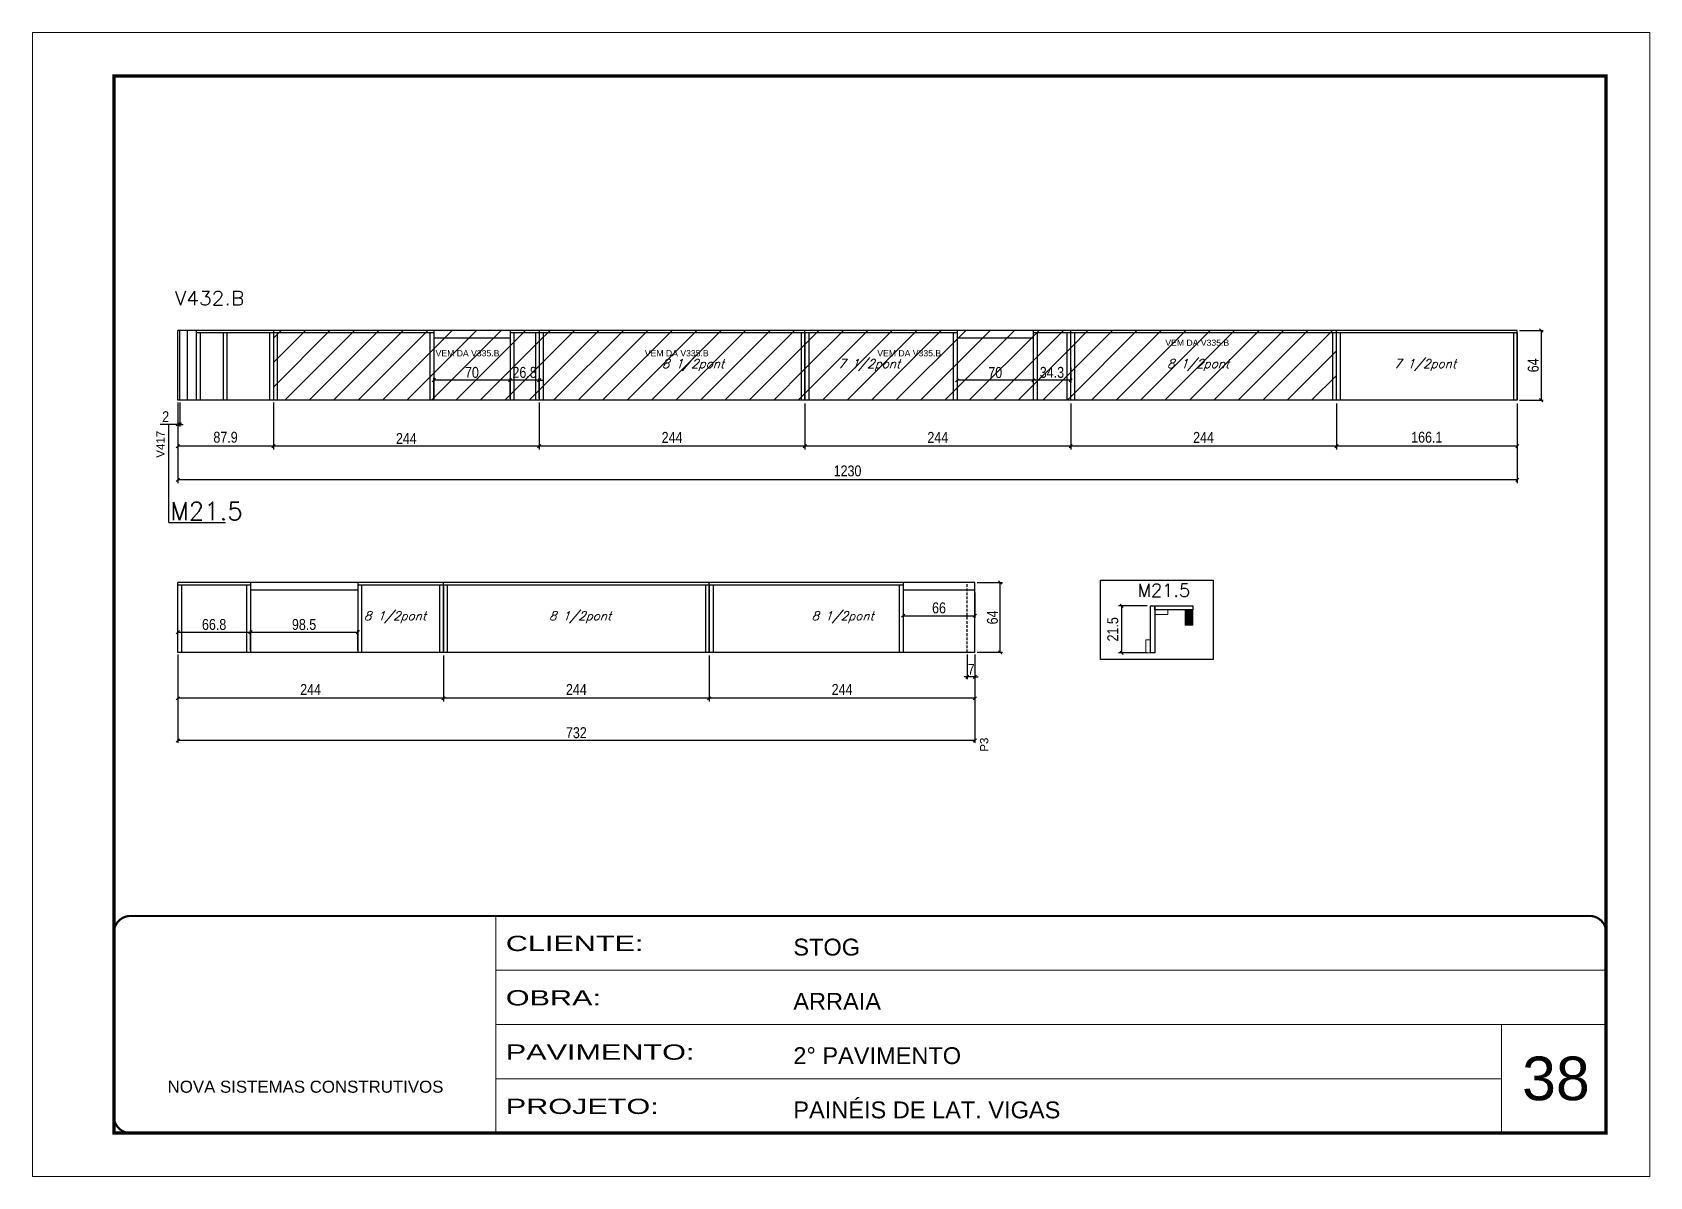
# Model space of a CAD drawing. Extents: x -3394 to 16474, y -5031 to 14397.
# Drawn here: x 5857 to 7342, y 3009 to 4059 of the extents above; entities that cross this region are included whole.
import ezdxf

# ---------------------------------------------------------------- set-up
doc = ezdxf.new("R2010")
doc.units = 0
for name, pattern in [('CONTINUO', [0]), ('DASHED', [0.75, 0.5, -0.25]), ('HIDDEN', [0.375, 0.25, -0.125])]:
    doc.linetypes.add(name, pattern=pattern)
doc.layers.get('0').update_dxf_attribs({"linetype": 'CONTINUOUS'})
doc.layers.get('Defpoints').update_dxf_attribs({"linetype": 'CONTINUOUS'})
for name, color, linetype in [('5', 5, 'CONTINUOUS'), ('COTA', 241, 'CONTINUOUS'), ('NOMENCLATURA', 7, 'CONTINUOUS'), ('Painéis', 200, 'CONTINUOUS'), ('SARR_2.2x7', 40, 'CONTINUOUS'), ('SARR_3.5x7', 81, 'CONTINUOUS'), ('texto', 7, 'CONTINUOUS')]:
    doc.layers.add(name, color=color, linetype=linetype)
for name, color, linetype, lineweight in [('CARIMBO', 255, 'CONTINUOUS', 9), ('Folhas', 255, 'CONTINUOUS', 9), ('Madeira', 126, 'CONTINUOUS', 18), ('REAPROVEITAMENTO', 251, 'CONTINUOUS', 9), ('Sarr 2.2x7', 40, 'CONTINUOUS', 9), ('SARRAFO DE PRESSAO', 251, 'DASHED', 9), ('Texto Seção', 7, 'CONTINUOUS', 15)]:
    doc.layers.add(name, color=color, linetype=linetype, lineweight=lineweight)
doc.styles.add('ARIAL', font='arial.ttf')
doc.styles.add('COTA TECNICA', font='techl___.ttf', dxfattribs={"height": 10})
doc.styles.add('REGUA-120', font='ROMANS.shx', dxfattribs={"height": 15})
doc.styles.add('ROMANS', font='romans.shx')
doc.styles.get("Standard").update_dxf_attribs({"font": 'ROMANS.SHX'})
doc.styles.add('Tecnologia', font='')
doc.styles.get('Tecnologia').set_extended_font_data('Forgotten Futurist')
doc.dimstyles.new('PAINEL', dxfattribs={"dimtxt": 10, "dimasz": 3, "dimexe": 3, "dimexo": 3, "dimgap": 3, "dimtad": 1, "dimdec": 1, "dimzin": 12, "dimdsep": 46, "dimtxsty": 'COTA TECNICA', "dimblk1": 'OBLIQUE', "dimblk2": 'OBLIQUE', "dimsah": 1, "dimcen": 0.9, "dimclrd": 4, "dimclre": 4, "dimclrt": 240, "dimadec": 1, "dimazin": 3, "dimtfac": 1, "dimtdec": 1, "dimtmove": 0, "dimatfit": 3, "dimfxl": 1, "dimtolj": 1, "dimtzin": 12, "dimarcsym": 0})
pattern_1 = [(45, (-7435.954, -575.83), (-11.22532, 11.22532), [])]

# ---------------------------------------------------------------- blocks, each defined once
blk = doc.blocks.new('9999999999')
at = {"color": 30, "linetype": 'CONTINUO'}
for p, q in [((98564.6, 34230.2), (98564.6, 34429.4)), ((98564.6, 34379.6), (99584, 34379.6)), ((98564.6, 34329.8), (99488, 34329.8)), ((99584, 34329.8), (99488, 34329.8)), ((99488, 34329.8), (99488, 34230.2)), ((98564.6, 34280), (99488, 34280))]:
    blk.add_line(p, q, dxfattribs=at)
at = {"color": 30, "linetype": 'CONTINUO', "const_width": 2}
blk.add_lwpolyline([(99584, 34230.2), (99584, 34414.4, 0.414214), (99569, 34429.4), (98229, 34429.4, 0.414214), (98214, 34414.4), (98214, 34245.2, 0.414214), (98229, 34230.2), (99584, 34230.2)], format="xyb", dxfattribs=at)
at = {"layer": 'Folhas'}
blk.add_lwpolyline([(98139, 34190.2), (99624, 34190.2), (99624, 35240.2), (98139, 35240.2)], close=True, dxfattribs=at)
at = {"layer": 'Folhas', "color": 30, "const_width": 3}
blk.add_lwpolyline([(98214, 34230.2), (99584, 34230.2), (99584, 35200.2), (98214, 35200.2)], close=True, dxfattribs=at)
at = {"color": 7, "linetype": 'Continuous', "ltscale": 5, "style": 'ARIAL'}
for s, height, p in [('STOG', 15.48, (98837.7, 34393.1)), ('ARRAIA', 15.48, (98837.7, 34343.3)), ('2° PAVIMENTO', 15.483, (98837.7, 34293.5)), ('NOVA SISTEMAS CONSTRUTIVOS', 11.059, (98263.2, 34267.2)), ('PAINÉIS DE LAT. VIGAS', 15.483, (98837.7, 34243.7))]:
    blk.add_text(s, height=height, dxfattribs=at).set_placement(p)
at = {"layer": 'Folhas', "color": 7, "style": 'Tecnologia', "width": 1.5}
for s, p in [('CLIENTE:', (98573.7, 34397.2)), ('OBRA:', (98573.7, 34347.3)), ('PAVIMENTO:', (98573.7, 34297.5)), ('PROJETO:', (98573.7, 34247.7))]:
    blk.add_text(s, height=14, dxfattribs=at).set_placement(p)
blk = doc.blocks.new('_Oblique')
at = {"color": 0, "linetype": 'ByBlock', "lineweight": -2}
blk.add_line((-0.5, -0.5), (0.5, 0.5), dxfattribs=at)
blk = doc.blocks.new('*D1027')
at = {"layer": 'COTA', "color": 4, "linetype": 'ByBlock', "lineweight": -2, "transparency": 16777216}
for p, q in [((6478.7, 3487.5), (6478.7, 3445.3)), ((6722.7, 3487.5), (6722.7, 3445.3)), ((6722.7, 3448.3), (6478.7, 3448.3))]:
    blk.add_line(p, q, dxfattribs=at)
at = {"layer": 'Defpoints', "color": 0, "linetype": 'ByBlock', "transparency": 16777216}
for p in [(6478.7, 3490.5), (6722.7, 3490.5), (6478.7, 3448.3)]:
    blk.add_point(p, dxfattribs=at)
at = {"layer": 'COTA', "color": 4, "linetype": 'ByBlock', "lineweight": -2, "transparency": 16777216, "xscale": 3, "yscale": 3, "zscale": 3, "rotation": 180}
blk.add_blockref('_Oblique', (6478.7, 3448.3), dxfattribs=at)
at = {"layer": 'COTA', "color": 4, "linetype": 'ByBlock', "lineweight": -2, "transparency": 16777216, "xscale": 3, "yscale": 3, "zscale": 3}
blk.add_blockref('_Oblique', (6722.7, 3448.3), dxfattribs=at)
at = {"layer": 'COTA', "color": 240, "linetype": 'ByBlock', "transparency": 16777216, "insert": (6600.7, 3456.4), "char_height": 10, "attachment_point": 5, "style": 'COTA TECNICA'}
blk.add_mtext('\\A1;244', dxfattribs=at)
blk = doc.blocks.new('*D1028')
at = {"layer": 'COTA', "color": 4, "linetype": 'ByBlock', "lineweight": -2, "transparency": 16777216}
for p, q in [((6234.7, 3487.5), (6234.7, 3445.3)), ((6478.7, 3487.5), (6478.7, 3445.3)), ((6478.7, 3448.3), (6234.7, 3448.3))]:
    blk.add_line(p, q, dxfattribs=at)
at = {"layer": 'Defpoints', "color": 0, "linetype": 'ByBlock', "transparency": 16777216}
for p in [(6234.7, 3490.5), (6478.7, 3490.5), (6234.7, 3448.3)]:
    blk.add_point(p, dxfattribs=at)
at = {"layer": 'COTA', "color": 4, "linetype": 'ByBlock', "lineweight": -2, "transparency": 16777216, "xscale": 3, "yscale": 3, "zscale": 3, "rotation": 180}
blk.add_blockref('_Oblique', (6234.7, 3448.3), dxfattribs=at)
at = {"layer": 'COTA', "color": 4, "linetype": 'ByBlock', "lineweight": -2, "transparency": 16777216, "xscale": 3, "yscale": 3, "zscale": 3}
blk.add_blockref('_Oblique', (6478.7, 3448.3), dxfattribs=at)
at = {"layer": 'COTA', "color": 240, "linetype": 'ByBlock', "transparency": 16777216, "insert": (6356.7, 3456.4), "char_height": 10, "attachment_point": 5, "style": 'COTA TECNICA'}
blk.add_mtext('\\A1;244', dxfattribs=at)
blk = doc.blocks.new('*D1029')
at = {"layer": 'COTA', "color": 4, "linetype": 'ByBlock', "lineweight": -2, "transparency": 16777216}
for p, q in [((7054.6, 3718.8), (7054.6, 3676.7)), ((7220.7, 3718.8), (7220.7, 3676.7)), ((7220.7, 3679.7), (7054.6, 3679.7))]:
    blk.add_line(p, q, dxfattribs=at)
at = {"layer": 'Defpoints', "color": 0, "linetype": 'ByBlock', "transparency": 16777216}
for p in [(7054.6, 3721.8), (7220.7, 3721.8), (7054.6, 3679.7)]:
    blk.add_point(p, dxfattribs=at)
at = {"layer": 'COTA', "color": 4, "linetype": 'ByBlock', "lineweight": -2, "transparency": 16777216, "xscale": 3, "yscale": 3, "zscale": 3, "rotation": 180}
blk.add_blockref('_Oblique', (7054.6, 3679.7), dxfattribs=at)
at = {"layer": 'COTA', "color": 4, "linetype": 'ByBlock', "lineweight": -2, "transparency": 16777216, "xscale": 3, "yscale": 3, "zscale": 3}
blk.add_blockref('_Oblique', (7220.7, 3679.7), dxfattribs=at)
at = {"layer": 'COTA', "color": 240, "linetype": 'ByBlock', "transparency": 16777216, "insert": (7137.6, 3687.8), "char_height": 10, "attachment_point": 5, "style": 'COTA TECNICA'}
blk.add_mtext('\\A1;166.1', dxfattribs=at)
blk = doc.blocks.new('*D1036')
at = {"layer": 'COTA', "color": 4, "linetype": 'ByBlock', "lineweight": -2, "transparency": 16777216}
for p, q in [((5990.7, 3487.5), (5990.7, 3445.3)), ((6234.7, 3487.5), (6234.7, 3445.3)), ((6234.7, 3448.3), (5990.7, 3448.3))]:
    blk.add_line(p, q, dxfattribs=at)
at = {"layer": 'Defpoints', "color": 0, "linetype": 'ByBlock', "transparency": 16777216}
for p in [(5990.7, 3490.5), (6234.7, 3490.5), (5990.7, 3448.3)]:
    blk.add_point(p, dxfattribs=at)
at = {"layer": 'COTA', "color": 4, "linetype": 'ByBlock', "lineweight": -2, "transparency": 16777216, "xscale": 3, "yscale": 3, "zscale": 3, "rotation": 180}
blk.add_blockref('_Oblique', (5990.7, 3448.3), dxfattribs=at)
at = {"layer": 'COTA', "color": 4, "linetype": 'ByBlock', "lineweight": -2, "transparency": 16777216, "xscale": 3, "yscale": 3, "zscale": 3}
blk.add_blockref('_Oblique', (6234.7, 3448.3), dxfattribs=at)
at = {"layer": 'COTA', "color": 240, "linetype": 'ByBlock', "transparency": 16777216, "insert": (6112.7, 3456.4), "char_height": 10, "attachment_point": 5, "style": 'COTA TECNICA'}
blk.add_mtext('\\A1;244', dxfattribs=at)
blk = doc.blocks.new('*D1022')
at = {"layer": 'COTA', "color": 4, "linetype": 'ByBlock', "lineweight": -2, "transparency": 16777216}
for p, q in [((6810.6, 3718.8), (6810.6, 3676.7)), ((7054.6, 3718.8), (7054.6, 3676.7)), ((7054.6, 3679.7), (6810.6, 3679.7))]:
    blk.add_line(p, q, dxfattribs=at)
at = {"layer": 'Defpoints', "color": 0, "linetype": 'ByBlock', "transparency": 16777216}
for p in [(6810.6, 3721.8), (7054.6, 3721.8), (6810.6, 3679.7)]:
    blk.add_point(p, dxfattribs=at)
at = {"layer": 'COTA', "color": 4, "linetype": 'ByBlock', "lineweight": -2, "transparency": 16777216, "xscale": 3, "yscale": 3, "zscale": 3, "rotation": 180}
blk.add_blockref('_Oblique', (6810.6, 3679.7), dxfattribs=at)
at = {"layer": 'COTA', "color": 4, "linetype": 'ByBlock', "lineweight": -2, "transparency": 16777216, "xscale": 3, "yscale": 3, "zscale": 3}
blk.add_blockref('_Oblique', (7054.6, 3679.7), dxfattribs=at)
at = {"layer": 'COTA', "color": 240, "linetype": 'ByBlock', "transparency": 16777216, "insert": (6932.6, 3687.7), "char_height": 10, "attachment_point": 5, "style": 'COTA TECNICA'}
blk.add_mtext('\\A1;244', dxfattribs=at)
blk = doc.blocks.new('*D1023')
at = {"layer": 'COTA', "color": 4, "linetype": 'ByBlock', "lineweight": -2, "transparency": 16777216}
for p, q in [((6566.6, 3718.8), (6566.6, 3676.7)), ((6810.6, 3718.8), (6810.6, 3676.7)), ((6810.6, 3679.7), (6566.6, 3679.7))]:
    blk.add_line(p, q, dxfattribs=at)
at = {"layer": 'Defpoints', "color": 0, "linetype": 'ByBlock', "transparency": 16777216}
for p in [(6566.6, 3721.8), (6810.6, 3721.8), (6566.6, 3679.7)]:
    blk.add_point(p, dxfattribs=at)
at = {"layer": 'COTA', "color": 4, "linetype": 'ByBlock', "lineweight": -2, "transparency": 16777216, "xscale": 3, "yscale": 3, "zscale": 3, "rotation": 180}
blk.add_blockref('_Oblique', (6566.6, 3679.7), dxfattribs=at)
at = {"layer": 'COTA', "color": 4, "linetype": 'ByBlock', "lineweight": -2, "transparency": 16777216, "xscale": 3, "yscale": 3, "zscale": 3}
blk.add_blockref('_Oblique', (6810.6, 3679.7), dxfattribs=at)
at = {"layer": 'COTA', "color": 240, "linetype": 'ByBlock', "transparency": 16777216, "insert": (6688.6, 3687.7), "char_height": 10, "attachment_point": 5, "style": 'COTA TECNICA'}
blk.add_mtext('\\A1;244', dxfattribs=at)
blk = doc.blocks.new('*D1024')
at = {"layer": 'COTA', "color": 4, "linetype": 'ByBlock', "lineweight": -2, "transparency": 16777216}
for p, q in [((5990.7, 3718.8), (5990.7, 3645.7)), ((7220.7, 3718.8), (7220.7, 3645.7)), ((7220.7, 3648.7), (5990.7, 3648.7))]:
    blk.add_line(p, q, dxfattribs=at)
at = {"layer": 'Defpoints', "color": 0, "linetype": 'ByBlock', "transparency": 16777216}
for p in [(5990.7, 3721.8), (7220.7, 3721.8), (5990.7, 3648.7)]:
    blk.add_point(p, dxfattribs=at)
at = {"layer": 'COTA', "color": 4, "linetype": 'ByBlock', "lineweight": -2, "transparency": 16777216, "xscale": 3, "yscale": 3, "zscale": 3, "rotation": 180}
blk.add_blockref('_Oblique', (5990.7, 3648.7), dxfattribs=at)
at = {"layer": 'COTA', "color": 4, "linetype": 'ByBlock', "lineweight": -2, "transparency": 16777216, "xscale": 3, "yscale": 3, "zscale": 3}
blk.add_blockref('_Oblique', (7220.7, 3648.7), dxfattribs=at)
at = {"layer": 'COTA', "color": 240, "linetype": 'ByBlock', "transparency": 16777216, "insert": (6605.7, 3656.9), "char_height": 10, "attachment_point": 5, "style": 'COTA TECNICA'}
blk.add_mtext('\\A1;1230', dxfattribs=at)
blk = doc.blocks.new('*D1025')
at = {"layer": 'COTA', "color": 4, "linetype": 'ByBlock', "lineweight": -2, "transparency": 16777216}
for p, q in [((6078.6, 3718.8), (6078.6, 3676.7)), ((5990.7, 3706.6), (5990.7, 3676.7)), ((6078.6, 3679.7), (5990.7, 3679.7))]:
    blk.add_line(p, q, dxfattribs=at)
at = {"layer": 'Defpoints', "color": 0, "linetype": 'ByBlock', "transparency": 16777216}
for p in [(6078.6, 3721.8), (5990.7, 3709.6), (5990.7, 3679.7)]:
    blk.add_point(p, dxfattribs=at)
at = {"layer": 'COTA', "color": 4, "linetype": 'ByBlock', "lineweight": -2, "transparency": 16777216, "xscale": 3, "yscale": 3, "zscale": 3, "rotation": 180}
blk.add_blockref('_Oblique', (5990.7, 3679.7), dxfattribs=at)
at = {"layer": 'COTA', "color": 4, "linetype": 'ByBlock', "lineweight": -2, "transparency": 16777216, "xscale": 3, "yscale": 3, "zscale": 3}
blk.add_blockref('_Oblique', (6078.6, 3679.7), dxfattribs=at)
at = {"layer": 'COTA', "color": 240, "linetype": 'ByBlock', "transparency": 16777216, "insert": (6034.6, 3687.8), "char_height": 10, "attachment_point": 5, "style": 'COTA TECNICA'}
blk.add_mtext('\\A1;87.9', dxfattribs=at)
blk = doc.blocks.new('*D1026')
at = {"layer": 'COTA', "color": 4, "linetype": 'ByBlock', "lineweight": -2, "transparency": 16777216}
for p, q in [((6322.6, 3718.8), (6322.6, 3676.7)), ((6566.6, 3718.8), (6566.6, 3676.7)), ((6566.6, 3679.7), (6322.6, 3679.7))]:
    blk.add_line(p, q, dxfattribs=at)
at = {"layer": 'Defpoints', "color": 0, "linetype": 'ByBlock', "transparency": 16777216}
for p in [(6322.6, 3721.8), (6566.6, 3721.8), (6322.6, 3679.7)]:
    blk.add_point(p, dxfattribs=at)
at = {"layer": 'COTA', "color": 4, "linetype": 'ByBlock', "lineweight": -2, "transparency": 16777216, "xscale": 3, "yscale": 3, "zscale": 3, "rotation": 180}
blk.add_blockref('_Oblique', (6322.6, 3679.7), dxfattribs=at)
at = {"layer": 'COTA', "color": 4, "linetype": 'ByBlock', "lineweight": -2, "transparency": 16777216, "xscale": 3, "yscale": 3, "zscale": 3}
blk.add_blockref('_Oblique', (6566.6, 3679.7), dxfattribs=at)
at = {"layer": 'COTA', "color": 240, "linetype": 'ByBlock', "transparency": 16777216, "insert": (6444.6, 3687.7), "char_height": 10, "attachment_point": 5, "style": 'COTA TECNICA'}
blk.add_mtext('\\A1;244', dxfattribs=at)
blk = doc.blocks.new('*D1035')
at = {"layer": 'COTA', "color": 4, "linetype": 'Continuous', "lineweight": -2, "transparency": 16777216}
for p, q in [((6715.7, 3488.5), (6715.7, 3465.9)), ((6722.7, 3488.5), (6722.7, 3465.9)), ((6715.7, 3467.9), (6712.7, 3467.9)), ((6722.7, 3467.9), (6715.7, 3467.9)), ((6722.7, 3467.9), (6725.7, 3467.9))]:
    blk.add_line(p, q, dxfattribs=at)
at = {"layer": 'Defpoints', "color": 0, "linetype": 'Continuous', "transparency": 16777216}
for p in [(6715.7, 3490.5), (6722.7, 3490.5), (6715.7, 3467.9)]:
    blk.add_point(p, dxfattribs=at)
at = {"layer": 'COTA', "color": 4, "linetype": 'Continuous', "lineweight": -2, "transparency": 16777216, "xscale": 3, "yscale": 3, "zscale": 3}
blk.add_blockref('_Oblique', (6715.7, 3467.9), dxfattribs=at)
at = {"layer": 'COTA', "color": 4, "linetype": 'Continuous', "lineweight": -2, "transparency": 16777216, "xscale": 3, "yscale": 3, "zscale": 3, "rotation": 180}
blk.add_blockref('_Oblique', (6722.7, 3467.9), dxfattribs=at)
at = {"layer": 'COTA', "color": 240, "linetype": 'Continuous', "transparency": 16777216, "insert": (6719.2, 3474.9), "char_height": 10, "attachment_point": 5, "style": 'COTA TECNICA'}
blk.add_mtext('\\A1;7', dxfattribs=at)
blk = doc.blocks.new('*D1030')
at = {"layer": 'COTA', "color": 4, "linetype": 'Continuous', "lineweight": -2, "transparency": 16777216}
for p, q in [((6078.6, 3719.8), (6078.6, 3677.7)), ((6322.6, 3719.8), (6322.6, 3677.7)), ((6322.6, 3679.7), (6078.6, 3679.7))]:
    blk.add_line(p, q, dxfattribs=at)
at = {"layer": 'Defpoints', "color": 0, "linetype": 'Continuous', "transparency": 16777216}
for p in [(6078.6, 3721.8), (6322.6, 3721.8), (6078.6, 3679.7)]:
    blk.add_point(p, dxfattribs=at)
at = {"layer": 'COTA', "color": 4, "linetype": 'Continuous', "lineweight": -2, "transparency": 16777216, "xscale": 3, "yscale": 3, "zscale": 3, "rotation": 180}
blk.add_blockref('_Oblique', (6078.6, 3679.7), dxfattribs=at)
at = {"layer": 'COTA', "color": 4, "linetype": 'Continuous', "lineweight": -2, "transparency": 16777216, "xscale": 3, "yscale": 3, "zscale": 3}
blk.add_blockref('_Oblique', (6322.6, 3679.7), dxfattribs=at)
at = {"layer": 'COTA', "color": 240, "linetype": 'Continuous', "transparency": 16777216, "insert": (6200.6, 3686.7), "char_height": 10, "attachment_point": 5, "style": 'COTA TECNICA'}
blk.add_mtext('\\A1;244', dxfattribs=at)
blk = doc.blocks.new('*D1031')
at = {"layer": 'COTA', "color": 4, "linetype": 'Continuous', "lineweight": -2, "transparency": 16777216}
for p, q in [((6295.8, 3723.8), (6295.8, 3742.2)), ((6322.6, 3723.8), (6322.6, 3742.2)), ((6295.8, 3740.2), (6292.8, 3740.2)), ((6322.6, 3740.2), (6295.8, 3740.2)), ((6322.6, 3740.2), (6325.6, 3740.2))]:
    blk.add_line(p, q, dxfattribs=at)
at = {"layer": 'Defpoints', "color": 0, "linetype": 'Continuous', "transparency": 16777216}
for p in [(6295.8, 3740.2), (6295.8, 3721.8), (6322.6, 3721.8)]:
    blk.add_point(p, dxfattribs=at)
at = {"layer": 'COTA', "color": 4, "linetype": 'Continuous', "lineweight": -2, "transparency": 16777216, "xscale": 3, "yscale": 3, "zscale": 3}
blk.add_blockref('_Oblique', (6295.8, 3740.2), dxfattribs=at)
at = {"layer": 'COTA', "color": 4, "linetype": 'Continuous', "lineweight": -2, "transparency": 16777216, "xscale": 3, "yscale": 3, "zscale": 3, "rotation": 180}
blk.add_blockref('_Oblique', (6322.6, 3740.2), dxfattribs=at)
at = {"layer": 'COTA', "color": 240, "linetype": 'Continuous', "transparency": 16777216, "insert": (6309.2, 3747.3), "char_height": 10, "attachment_point": 5, "style": 'COTA TECNICA'}
blk.add_mtext('\\A1;26.8', dxfattribs=at)
blk = doc.blocks.new('*D1032')
at = {"layer": 'COTA', "color": 4, "linetype": 'Continuous', "lineweight": -2, "transparency": 16777216}
for p, q in [((6225.8, 3723.8), (6225.8, 3742.2)), ((6295.8, 3723.8), (6295.8, 3742.2)), ((6295.8, 3740.2), (6225.8, 3740.2))]:
    blk.add_line(p, q, dxfattribs=at)
at = {"layer": 'Defpoints', "color": 0, "linetype": 'Continuous', "transparency": 16777216}
for p in [(6225.8, 3740.2), (6225.8, 3721.8), (6295.8, 3721.8)]:
    blk.add_point(p, dxfattribs=at)
at = {"layer": 'COTA', "color": 4, "linetype": 'Continuous', "lineweight": -2, "transparency": 16777216, "xscale": 3, "yscale": 3, "zscale": 3, "rotation": 180}
blk.add_blockref('_Oblique', (6225.8, 3740.2), dxfattribs=at)
at = {"layer": 'COTA', "color": 4, "linetype": 'Continuous', "lineweight": -2, "transparency": 16777216, "xscale": 3, "yscale": 3, "zscale": 3}
blk.add_blockref('_Oblique', (6295.8, 3740.2), dxfattribs=at)
at = {"layer": 'COTA', "color": 240, "linetype": 'Continuous', "transparency": 16777216, "insert": (6260.8, 3747.3), "char_height": 10, "attachment_point": 5, "style": 'COTA TECNICA'}
blk.add_mtext('\\A1;70', dxfattribs=at)
blk = doc.blocks.new('*D1033')
at = {"layer": 'COTA', "color": 4, "linetype": 'Continuous', "lineweight": -2, "transparency": 16777216}
for p, q in [((6776.3, 3750.7), (6776.3, 3738.1)), ((6810.6, 3751.8), (6810.6, 3738.1)), ((6810.6, 3740.1), (6776.3, 3740.1))]:
    blk.add_line(p, q, dxfattribs=at)
at = {"layer": 'Defpoints', "color": 0, "linetype": 'Continuous', "transparency": 16777216}
for p in [(6776.3, 3752.7), (6810.6, 3753.8), (6776.3, 3740.1)]:
    blk.add_point(p, dxfattribs=at)
at = {"layer": 'COTA', "color": 4, "linetype": 'Continuous', "lineweight": -2, "transparency": 16777216, "xscale": 3, "yscale": 3, "zscale": 3, "rotation": 180}
blk.add_blockref('_Oblique', (6776.3, 3740.1), dxfattribs=at)
at = {"layer": 'COTA', "color": 4, "linetype": 'Continuous', "lineweight": -2, "transparency": 16777216, "xscale": 3, "yscale": 3, "zscale": 3}
blk.add_blockref('_Oblique', (6810.6, 3740.1), dxfattribs=at)
at = {"layer": 'COTA', "color": 240, "linetype": 'Continuous', "transparency": 16777216, "insert": (6793.4, 3747.3), "char_height": 10, "attachment_point": 5, "style": 'COTA TECNICA'}
blk.add_mtext('\\A1;34.3', dxfattribs=at)
blk = doc.blocks.new('*D1034')
at = {"layer": 'COTA', "color": 4, "linetype": 'Continuous', "lineweight": -2, "transparency": 16777216}
for p, q in [((6776.3, 3750.7), (6776.3, 3738.1)), ((6776.3, 3740.1), (6706.3, 3740.1))]:
    blk.add_line(p, q, dxfattribs=at)
at = {"layer": 'Defpoints', "color": 0, "linetype": 'Continuous', "transparency": 16777216}
for p in [(6776.3, 3752.7), (6706.3, 3740.1), (6706.3, 3740.1)]:
    blk.add_point(p, dxfattribs=at)
at = {"layer": 'COTA', "color": 4, "linetype": 'Continuous', "lineweight": -2, "transparency": 16777216, "xscale": 3, "yscale": 3, "zscale": 3, "rotation": 180}
blk.add_blockref('_Oblique', (6706.3, 3740.1), dxfattribs=at)
at = {"layer": 'COTA', "color": 4, "linetype": 'Continuous', "lineweight": -2, "transparency": 16777216, "xscale": 3, "yscale": 3, "zscale": 3}
blk.add_blockref('_Oblique', (6776.3, 3740.1), dxfattribs=at)
at = {"layer": 'COTA', "color": 240, "linetype": 'Continuous', "transparency": 16777216, "insert": (6741.3, 3747.2), "char_height": 10, "attachment_point": 5, "style": 'COTA TECNICA'}
blk.add_mtext('\\A1;70', dxfattribs=at)
blk = doc.blocks.new('*D1019')
at = {"layer": 'COTA', "color": 4, "linetype": 'Continuous', "lineweight": -2, "transparency": 16777216}
for p, q in [((5990.7, 3492.5), (5990.7, 3510.9)), ((5990.7, 3508.9), (6057.5, 3508.9)), ((6057.5, 3492.5), (6057.5, 3510.9))]:
    blk.add_line(p, q, dxfattribs=at)
at = {"layer": 'Defpoints', "color": 0, "linetype": 'Continuous', "transparency": 16777216}
for p in [(6057.5, 3508.9), (5990.7, 3490.5), (6057.5, 3490.5)]:
    blk.add_point(p, dxfattribs=at)
at = {"layer": 'COTA', "color": 4, "linetype": 'Continuous', "lineweight": -2, "transparency": 16777216, "xscale": 3, "yscale": 3, "zscale": 3, "rotation": 180}
blk.add_blockref('_Oblique', (5990.7, 3508.9), dxfattribs=at)
at = {"layer": 'COTA', "color": 4, "linetype": 'Continuous', "lineweight": -2, "transparency": 16777216, "xscale": 3, "yscale": 3, "zscale": 3}
blk.add_blockref('_Oblique', (6057.5, 3508.9), dxfattribs=at)
at = {"layer": 'COTA', "color": 240, "linetype": 'Continuous', "transparency": 16777216, "insert": (6024.1, 3516), "char_height": 10, "attachment_point": 5, "style": 'COTA TECNICA'}
blk.add_mtext('\\A1;66.8', dxfattribs=at)
blk = doc.blocks.new('*D1020')
at = {"layer": 'COTA', "color": 4, "linetype": 'Continuous', "lineweight": -2, "transparency": 16777216}
for p, q in [((6057.5, 3492.5), (6057.5, 3510.9)), ((6057.5, 3508.9), (6156, 3508.9)), ((6156, 3492.5), (6156, 3510.9))]:
    blk.add_line(p, q, dxfattribs=at)
at = {"layer": 'Defpoints', "color": 0, "linetype": 'Continuous', "transparency": 16777216}
for p in [(6156, 3508.9), (6057.5, 3490.5), (6156, 3490.5)]:
    blk.add_point(p, dxfattribs=at)
at = {"layer": 'COTA', "color": 4, "linetype": 'Continuous', "lineweight": -2, "transparency": 16777216, "xscale": 3, "yscale": 3, "zscale": 3, "rotation": 180}
blk.add_blockref('_Oblique', (6057.5, 3508.9), dxfattribs=at)
at = {"layer": 'COTA', "color": 4, "linetype": 'Continuous', "lineweight": -2, "transparency": 16777216, "xscale": 3, "yscale": 3, "zscale": 3}
blk.add_blockref('_Oblique', (6156, 3508.9), dxfattribs=at)
at = {"layer": 'COTA', "color": 240, "linetype": 'Continuous', "transparency": 16777216, "insert": (6106.7, 3516), "char_height": 10, "attachment_point": 5, "style": 'COTA TECNICA'}
blk.add_mtext('\\A1;98.5', dxfattribs=at)
blk = doc.blocks.new('*D1021')
at = {"layer": 'COTA', "color": 4, "linetype": 'Continuous', "lineweight": -2, "transparency": 16777216}
for p, q in [((6656.7, 3545.5), (6656.7, 3522.1)), ((6722.7, 3545.5), (6722.7, 3522.1)), ((6656.7, 3524.1), (6722.7, 3524.1))]:
    blk.add_line(p, q, dxfattribs=at)
at = {"layer": 'Defpoints', "color": 0, "linetype": 'Continuous', "transparency": 16777216}
for p in [(6656.7, 3547.5), (6722.7, 3547.5), (6722.7, 3524.1)]:
    blk.add_point(p, dxfattribs=at)
at = {"layer": 'COTA', "color": 4, "linetype": 'Continuous', "lineweight": -2, "transparency": 16777216, "xscale": 3, "yscale": 3, "zscale": 3, "rotation": 180}
blk.add_blockref('_Oblique', (6656.7, 3524.1), dxfattribs=at)
at = {"layer": 'COTA', "color": 4, "linetype": 'Continuous', "lineweight": -2, "transparency": 16777216, "xscale": 3, "yscale": 3, "zscale": 3}
blk.add_blockref('_Oblique', (6722.7, 3524.1), dxfattribs=at)
at = {"layer": 'COTA', "color": 240, "linetype": 'Continuous', "transparency": 16777216, "insert": (6689.7, 3531.2), "char_height": 10, "attachment_point": 5, "style": 'COTA TECNICA'}
blk.add_mtext('\\A1;66', dxfattribs=at)
blk = doc.blocks.new('*D1045')
at = {"layer": 'COTA', "color": 4, "linetype": 'Continuous', "lineweight": -2, "transparency": 16777216}
for p, q in [((5990.7, 3488.5), (5990.7, 3407.5)), ((6722.7, 3488.5), (6722.7, 3407.5)), ((6722.7, 3409.5), (5990.7, 3409.5))]:
    blk.add_line(p, q, dxfattribs=at)
at = {"layer": 'Defpoints', "color": 0, "linetype": 'Continuous', "transparency": 16777216}
for p in [(5990.7, 3490.5), (6722.7, 3490.5), (5990.7, 3409.5)]:
    blk.add_point(p, dxfattribs=at)
at = {"layer": 'COTA', "color": 4, "linetype": 'Continuous', "lineweight": -2, "transparency": 16777216, "xscale": 3, "yscale": 3, "zscale": 3, "rotation": 180}
blk.add_blockref('_Oblique', (5990.7, 3409.5), dxfattribs=at)
at = {"layer": 'COTA', "color": 4, "linetype": 'Continuous', "lineweight": -2, "transparency": 16777216, "xscale": 3, "yscale": 3, "zscale": 3}
blk.add_blockref('_Oblique', (6722.7, 3409.5), dxfattribs=at)
at = {"layer": 'COTA', "color": 240, "linetype": 'Continuous', "transparency": 16777216, "insert": (6356.7, 3416.7), "char_height": 10, "attachment_point": 5, "style": 'COTA TECNICA'}
blk.add_mtext('\\A1;732', dxfattribs=at)
blk = doc.blocks.new('*D1046')
at = {"layer": 'COTA', "color": 4, "linetype": 'Continuous', "lineweight": -2, "transparency": 16777216}
for p, q in [((6724.7, 3554.5), (6747.9, 3554.5)), ((6745.9, 3490.5), (6745.9, 3554.5)), ((6724.7, 3490.5), (6747.9, 3490.5))]:
    blk.add_line(p, q, dxfattribs=at)
at = {"layer": 'Defpoints', "color": 0, "linetype": 'Continuous', "transparency": 16777216}
for p in [(6722.7, 3554.5), (6745.9, 3554.5), (6722.7, 3490.5)]:
    blk.add_point(p, dxfattribs=at)
at = {"layer": 'COTA', "color": 4, "linetype": 'Continuous', "lineweight": -2, "transparency": 16777216, "xscale": 3, "yscale": 3, "zscale": 3}
for p, rotation in [((6745.9, 3554.5), 90), ((6745.9, 3490.5), 270)]:
    blk.add_blockref('_Oblique', p, dxfattribs=dict(at, rotation=rotation))
at = {"layer": 'COTA', "color": 240, "linetype": 'Continuous', "transparency": 16777216, "insert": (6738.8, 3522.5), "char_height": 10, "attachment_point": 5, "rotation": 90, "style": 'COTA TECNICA'}
blk.add_mtext('\\A1;64', dxfattribs=at)
blk = doc.blocks.new('*D1047')
at = {"layer": 'COTA', "color": 4, "linetype": 'Continuous', "lineweight": -2, "transparency": 16777216}
for p, q in [((7222.7, 3785.8), (7244.5, 3785.8)), ((7242.5, 3785.8), (7242.5, 3721.8)), ((7222.7, 3721.8), (7244.5, 3721.8))]:
    blk.add_line(p, q, dxfattribs=at)
at = {"layer": 'Defpoints', "color": 0, "linetype": 'Continuous', "transparency": 16777216}
for p in [(7220.7, 3785.8), (7220.7, 3721.8), (7242.5, 3721.8)]:
    blk.add_point(p, dxfattribs=at)
at = {"layer": 'COTA', "color": 4, "linetype": 'Continuous', "lineweight": -2, "transparency": 16777216, "xscale": 3, "yscale": 3, "zscale": 3}
for p, rotation in [((7242.5, 3785.8), 90), ((7242.5, 3721.8), 270)]:
    blk.add_blockref('_Oblique', p, dxfattribs=dict(at, rotation=rotation))
at = {"layer": 'COTA', "color": 240, "linetype": 'Continuous', "transparency": 16777216, "insert": (7235.4, 3753.8), "char_height": 10, "attachment_point": 5, "rotation": 90, "style": 'COTA TECNICA'}
blk.add_mtext('\\A1;64', dxfattribs=at)
blk = doc.blocks.new('*D1657')
at = {"layer": 'COTA', "color": 4, "linetype": 'Continuous', "lineweight": -2, "transparency": 16777216}
for p, q in [((5990.7, 3719.8), (5990.7, 3697.7)), ((5992.7, 3719.8), (5992.7, 3697.7)), ((5990.7, 3699.7), (5974.6, 3699.7)), ((5992.7, 3699.7), (5990.7, 3699.7)), ((5992.7, 3699.7), (5995.7, 3699.7))]:
    blk.add_line(p, q, dxfattribs=at)
at = {"layer": 'Defpoints', "color": 0, "linetype": 'Continuous', "transparency": 16777216}
for p in [(5990.7, 3721.8), (5992.7, 3721.8), (5990.7, 3699.7)]:
    blk.add_point(p, dxfattribs=at)
at = {"layer": 'COTA', "color": 4, "linetype": 'Continuous', "lineweight": -2, "transparency": 16777216, "xscale": 3, "yscale": 3, "zscale": 3}
blk.add_blockref('_Oblique', (5990.7, 3699.7), dxfattribs=at)
at = {"layer": 'COTA', "color": 4, "linetype": 'Continuous', "lineweight": -2, "transparency": 16777216, "xscale": 3, "yscale": 3, "zscale": 3, "rotation": 180}
blk.add_blockref('_Oblique', (5992.7, 3699.7), dxfattribs=at)
at = {"layer": 'COTA', "color": 240, "linetype": 'Continuous', "transparency": 16777216, "insert": (5979.6, 3706.7), "char_height": 10, "attachment_point": 5, "style": 'COTA TECNICA'}
blk.add_mtext('\\A1;2', dxfattribs=at)
blk = doc.blocks.new('*D1658')
at = {"layer": 'Defpoints', "color": 0, "linetype": 'ByBlock', "transparency": 16777216}
for p in [(6883.9, 3533.1), (6857.4, 3490.1), (6883.9, 3490.1)]:
    blk.add_point(p, dxfattribs=at)
at = {"layer": 'Sarr 2.2x7', "color": 4, "linetype": 'ByBlock', "lineweight": -2, "transparency": 16777216}
for p, q in [((6880.9, 3533.1), (6854.4, 3533.1)), ((6857.4, 3533.1), (6857.4, 3490.1)), ((6880.9, 3490.1), (6854.4, 3490.1))]:
    blk.add_line(p, q, dxfattribs=at)
at = {"layer": 'Sarr 2.2x7', "color": 4, "linetype": 'ByBlock', "lineweight": -2, "transparency": 16777216, "xscale": 3, "yscale": 3, "zscale": 3}
for p, rotation in [((6857.4, 3533.1), 90), ((6857.4, 3490.1), 270)]:
    blk.add_blockref('_Oblique', p, dxfattribs=dict(at, rotation=rotation))
at = {"layer": 'Sarr 2.2x7', "color": 240, "linetype": 'ByBlock', "transparency": 16777216, "insert": (6849.3, 3511.6), "char_height": 10, "attachment_point": 5, "rotation": 90, "style": 'COTA TECNICA'}
blk.add_mtext('\\A1;21.5', dxfattribs=at)

msp = doc.modelspace()

# ---------------------------------------------------------------- hatches: boundary and pattern name
at = {"layer": 'Madeira'}
h = msp.add_hatch(dxfattribs=at)
h.set_pattern_fill('ANSI31', color=256, scale=0.2, angle=270, style=0)
h.set_pattern_definition([(315, (23488.8589, -9818.66337), (0.449012806, 0.449012806), [])])
h.paths.add_polyline_path([(6922.84, 3529.47), (6915.84, 3529.47), (6915.84, 3515.47), (6922.84, 3515.47)])
at = {"layer": 'REAPROVEITAMENTO', "linetype": 'Continuous'}
h = msp.add_hatch(dxfattribs=at)
h.set_pattern_fill('ANSI31', color=256, scale=5)
h.set_pattern_definition(pattern_1)
h.paths.add_polyline_path([(6078.59, 3785.83), (6078.59, 3721.83), (6322.59, 3721.83), (6322.59, 3785.83)])
h = msp.add_hatch(dxfattribs=at)
h.set_pattern_fill('ANSI31', color=256, scale=5)
h.set_pattern_definition(pattern_1)
h.paths.add_polyline_path([(6566.59, 3721.83), (6566.59, 3785.83), (6322.59, 3785.83), (6322.59, 3721.83)])
h = msp.add_hatch(dxfattribs=at)
h.set_pattern_fill('ANSI31', color=256, scale=5)
h.set_pattern_definition(pattern_1)
h.paths.add_polyline_path([(6810.59, 3721.83), (6810.59, 3785.83), (6566.59, 3785.83), (6566.59, 3721.83)])
h = msp.add_hatch(dxfattribs=at)
h.set_pattern_fill('ANSI31', color=256, scale=5)
h.set_pattern_definition(pattern_1)
h.paths.add_polyline_path([(6976.69, 3721.83), (7054.59, 3721.83), (7054.59, 3785.83), (6976.69, 3785.83), (6810.59, 3785.83), (6810.59, 3721.83)])

# ---------------------------------------------------------------- linework, layer by layer
at = {"linetype": 'ByBlock'}
msp.add_lwpolyline([(6837.93, 3556.67), (6941.37, 3556.67), (6941.37, 3484.05), (6837.93, 3484.05)], close=True, dxfattribs=at)
at = {"layer": 'Madeira'}
msp.add_lwpolyline([(6922.84, 3529.47), (6915.84, 3529.47), (6915.84, 3515.47), (6922.84, 3515.47)], close=True, dxfattribs=at)
at = {"layer": 'NOMENCLATURA', "linetype": 'Continuous'}
for q in [(5982.63, 3699.74), (6034.52, 3609.69)]:
    msp.add_line((5982.63, 3609.69), q, dxfattribs=at)
at = {"layer": 'Painéis', "linetype": 'ByBlock'}
for p, q in [((6976.69, 3785.83), (5990.69, 3785.83)), ((5990.69, 3721.83), (5990.69, 3785.83)), ((5992.69, 3721.83), (5992.69, 3785.83)), ((6078.59, 3785.83), (6078.59, 3721.83)), ((6322.59, 3785.83), (6322.59, 3721.83)), ((6566.59, 3721.83), (6566.59, 3785.83)), ((6810.59, 3721.83), (6810.59, 3785.83)), ((7220.69, 3785.83), (6976.69, 3785.83)), ((7054.59, 3721.83), (7054.59, 3785.83)), ((7220.69, 3721.83), (7220.69, 3785.83)), ((6976.69, 3721.83), (5990.69, 3721.83)), ((7220.69, 3721.83), (6976.69, 3721.83)), ((6722.69, 3554.46), (5990.69, 3554.46)), ((5990.69, 3490.46), (5990.69, 3554.46)), ((6234.69, 3490.46), (6234.69, 3554.46)), ((6478.69, 3490.46), (6478.69, 3554.46)), ((6722.69, 3490.46), (6722.69, 3554.46)), ((6722.69, 3490.46), (5990.69, 3490.46))]:
    msp.add_line(p, q, dxfattribs=at)
at = {"layer": 'Painéis'}
msp.add_lwpolyline([(6887.88, 3490.07), (6883.88, 3490.07), (6883.88, 3533.07), (6887.88, 3533.07)], close=True, dxfattribs=at)
at = {"layer": 'Painéis', "linetype": 'ByBlock'}
msp.add_lwpolyline([(6887.88, 3533.07), (6922.82, 3533.07), (6922.82, 3529.47), (6887.88, 3529.47), (6887.88, 3533.07)], dxfattribs=at)
at = {"layer": 'Sarr 2.2x7', "linetype": 'ByBlock'}
for points in [[(6887.88, 3529.47), (6899.88, 3529.47), (6899.88, 3525.07), (6887.88, 3525.07), (6887.88, 3529.47)], [(6883.88, 3490.07), (6883.88, 3502.07), (6879.48, 3502.07), (6879.48, 3490.07), (6883.88, 3490.07)]]:
    msp.add_lwpolyline(points, dxfattribs=at)
at = {"layer": 'SARR_2.2x7', "linetype": 'Continuous'}
for p, q in [((5999.69, 3721.83), (5999.69, 3785.83)), ((6078.59, 3783.63), (6007.69, 3783.63)), ((6225.79, 3783.63), (6078.59, 3783.63)), ((6295.79, 3778.83), (6225.79, 3778.83)), ((6322.59, 3783.63), (6295.79, 3783.63)), ((6566.59, 3783.63), (6322.59, 3783.63)), ((6706.29, 3783.63), (6566.59, 3783.63)), ((6776.29, 3778.83), (6706.29, 3778.83)), ((6810.59, 3783.63), (6776.29, 3783.63)), ((7054.59, 3783.63), (6810.59, 3783.63)), ((7220.69, 3783.63), (7054.59, 3783.63)), ((6057.49, 3552.26), (5990.69, 3552.26)), ((6234.69, 3552.26), (6155.99, 3552.26)), ((6478.69, 3552.26), (6234.69, 3552.26)), ((6656.69, 3552.26), (6478.69, 3552.26)), ((6155.99, 3547.46), (6057.49, 3547.46)), ((6722.69, 3547.46), (6656.69, 3547.46))]:
    msp.add_line(p, q, dxfattribs=at)
at = {"layer": 'SARR_2.2x7', "linetype": 'HIDDEN', "ltscale": 10}
msp.add_line((6715.69, 3490.46), (6715.69, 3554.46), dxfattribs=at)
at = {"layer": 'SARR_3.5x7'}
for p, q in [((6007.69, 3785.83), (6007.69, 3721.83)), ((6011.19, 3783.63), (6011.19, 3721.83)), ((6032.34, 3783.63), (6032.34, 3721.83)), ((6035.84, 3783.63), (6035.84, 3721.83)), ((6075.09, 3783.63), (6075.09, 3721.83)), ((6082.09, 3783.63), (6082.09, 3721.83)), ((6222.29, 3783.63), (6222.29, 3721.83)), ((6225.79, 3785.83), (6225.79, 3721.83)), ((6295.79, 3785.83), (6295.79, 3721.83)), ((6299.29, 3783.63), (6299.29, 3721.83)), ((6319.09, 3783.63), (6319.09, 3721.83)), ((6326.09, 3783.63), (6326.09, 3721.83)), ((6563.09, 3783.63), (6563.09, 3721.83)), ((6566.59, 3783.63), (6566.59, 3721.83)), ((6570.09, 3783.63), (6570.09, 3721.83)), ((6702.79, 3783.63), (6702.79, 3721.83)), ((6706.29, 3785.83), (6706.29, 3721.83)), ((6776.29, 3785.83), (6776.29, 3721.83)), ((6779.79, 3783.63), (6779.79, 3721.83)), ((6807.09, 3783.63), (6807.09, 3721.83)), ((6814.09, 3783.63), (6814.09, 3721.83)), ((7051.09, 3783.63), (7051.09, 3721.83)), ((7058.09, 3783.63), (7058.09, 3721.83)), ((7217.19, 3783.63), (7217.19, 3721.83)), ((7220.69, 3783.63), (7220.69, 3721.83)), ((6011.19, 3721.83), (6007.69, 3721.83)), ((6566.59, 3721.83), (6563.09, 3721.83)), ((6570.09, 3721.83), (6566.59, 3721.83)), ((7220.69, 3721.83), (7217.19, 3721.83)), ((5994.19, 3552.26), (5994.19, 3490.46)), ((6053.99, 3552.26), (6053.99, 3490.46)), ((6057.49, 3554.46), (6057.49, 3490.46)), ((6155.99, 3554.46), (6155.99, 3490.46)), ((6159.49, 3552.26), (6159.49, 3490.46)), ((6231.19, 3552.26), (6231.19, 3490.46)), ((6234.69, 3552.26), (6234.69, 3490.46)), ((6238.19, 3552.26), (6238.19, 3490.46)), ((6475.19, 3552.26), (6475.19, 3490.46)), ((6478.69, 3552.26), (6478.69, 3490.46)), ((6482.19, 3552.26), (6482.19, 3490.46)), ((6653.19, 3552.26), (6653.19, 3490.46)), ((6656.69, 3554.46), (6656.69, 3490.46)), ((5994.19, 3490.46), (5990.69, 3490.46)), ((6234.69, 3490.46), (6231.19, 3490.46)), ((6238.19, 3490.46), (6234.69, 3490.46)), ((6478.69, 3490.46), (6475.19, 3490.46)), ((6482.19, 3490.46), (6478.69, 3490.46)), ((6656.69, 3490.46), (6653.19, 3490.46))]:
    msp.add_line(p, q, dxfattribs=at)

# ---------------------------------------------------------------- block references
at = {"layer": 'SARRAFO DE PRESSAO', "color": 6, "linetype": 'ByBlock'}
msp.add_blockref('9999999999', (-92281.77, -31180.83), dxfattribs=at)

# ---------------------------------------------------------------- texts
at = {"layer": '5', "color": 7, "linetype": 'Continuous'}
msp.add_text('M21.5', height=12, rotation=359.99996, dxfattribs=at).set_placement((6871.97, 3541.45))
at = {"layer": 'CARIMBO', "style": 'ARIAL'}
msp.add_text('38', height=40, dxfattribs=at).set_placement((7225.07, 3079.52))
at = {"layer": 'NOMENCLATURA', "linetype": 'Continuous', "style": 'ARIAL'}
for p in [(6897.52, 3771.76), (6227.49, 3762.12), (6419.61, 3762.12), (6633.07, 3762.12)]:
    msp.add_text('VEM DA V335.B', height=5.6753, dxfattribs=at).set_placement(p)
for s, p in [('V417', (5978.62, 3669.05)), ('P3', (6734.94, 3399.3))]:
    msp.add_text(s, height=7.567, rotation=90, dxfattribs=at).set_placement(p)
at = {"layer": 'NOMENCLATURA', "linetype": 'Continuous'}
msp.add_text('M21.5', height=16.5, dxfattribs=at).set_placement((5983.86, 3611.87))
at = {"layer": 'texto', "color": 2, "char_height": 8, "attachment_point": 5, "style": 'ROMANS'}
for s, insert in [('{\\Q19;\\C256;8 1/2pont}', (6463.89, 3754.05)), ('{\\Q19;\\C256;7 1/2pont}', (6625.57, 3754.05)), ('{\\Q19;\\C256;8 1/2pont}', (6927.57, 3754.05)), ('{\\Q19;\\C256;7 1/2pont}', (7135.88, 3754.05)), ('{\\Q19;\\C256;8 1/2pont}', (6190.21, 3522.68)), ('{\\Q19;\\C256;8 1/2pont}', (6360.19, 3522.68)), ('{\\Q19;\\C256;8 1/2pont}', (6601.19, 3522.68))]:
    msp.add_mtext(s, dxfattribs=dict(at, insert=insert))
at = {"layer": 'Texto Seção', "style": 'REGUA-120', "width": 1.05}
msp.add_text('V432.B', height=13, dxfattribs=at).set_placement((5988, 3809.01))

# ---------------------------------------------------------------- dimensions: what is measured, and where the dimension line sits
at = {"layer": 'COTA', "linetype": 'Continuous'}
for base, p1, p2, angle, override, picture, middle in [((7242.48, 3721.83), (7220.69, 3785.83), (7220.69, 3721.83), 90, {"dimexe": 2, "dimexo": 2, "dimgap": 2, "dimadec": 8, "dimtix": 1, "dimatfit": 2, "dimldrblk": 'Oblique'}, '*D1047', (7235.38, 3753.83)), ((6225.79, 3740.2), (6295.79, 3721.83), (6225.79, 3721.83), 180, {"dimexe": 2, "dimexo": 2, "dimgap": 2, "dimadec": 8, "dimtix": 1, "dimtmove": 1, "dimatfit": 2, "dimldrblk": 'Oblique'}, '*D1032', (6260.79, 3747.3)), ((6295.79, 3740.2), (6322.59, 3721.83), (6295.79, 3721.83), 180, {"dimexe": 2, "dimexo": 2, "dimgap": 2, "dimadec": 8, "dimtix": 1, "dimatfit": 2, "dimldrblk": 'Oblique'}, '*D1031', (6309.19, 3747.33)), ((6706.29, 3740.05), (6776.29, 3752.73), (6706.29, 3740.05), 180, {"dimexe": 2, "dimexo": 2, "dimgap": 2, "dimadec": 8, "dimtix": 1, "dimtmove": 1, "dimatfit": 2, "dimldrblk": 'Oblique'}, '*D1034', (6741.29, 3747.15)), ((6776.29, 3740.05), (6810.59, 3753.83), (6776.29, 3752.73), 180, {"dimexe": 2, "dimexo": 2, "dimgap": 2, "dimadec": 8, "dimtix": 1, "dimatfit": 2, "dimldrblk": 'Oblique'}, '*D1033', (6793.44, 3747.27)), ((6078.59, 3679.67), (6322.59, 3721.83), (6078.59, 3721.83), 180, {"dimexe": 2, "dimexo": 2, "dimgap": 2, "dimadec": 8, "dimtix": 1, "dimatfit": 2, "dimldrblk": 'Oblique'}, '*D1030', (6200.59, 3686.75)), ((6745.94, 3554.46), (6722.69, 3490.46), (6722.69, 3554.46), 90, {"dimexe": 2, "dimexo": 2, "dimgap": 2, "dimadec": 8, "dimtix": 1, "dimatfit": 2, "dimldrblk": 'Oblique'}, '*D1046', (6738.84, 3522.46)), ((6722.69, 3524.08), (6656.69, 3547.46), (6722.69, 3547.46), 180, {"dimexe": 2, "dimexo": 2, "dimgap": 2, "dimadec": 8, "dimtix": 1, "dimatfit": 2, "dimldrblk": 'Oblique'}, '*D1021', (6689.69, 3531.19)), ((6057.49, 3508.9), (5990.69, 3490.46), (6057.49, 3490.46), 180, {"dimexe": 2, "dimexo": 2, "dimgap": 2, "dimadec": 8, "dimtix": 1, "dimatfit": 2, "dimldrblk": 'Oblique'}, '*D1019', (6024.09, 3516.03)), ((6155.99, 3508.9), (6057.49, 3490.46), (6155.99, 3490.46), 180, {"dimexe": 2, "dimexo": 2, "dimgap": 2, "dimadec": 8, "dimtix": 1, "dimtmove": 1, "dimatfit": 2, "dimldrblk": 'Oblique'}, '*D1020', (6106.74, 3516.04)), ((6715.69, 3467.86), (6722.69, 3490.46), (6715.69, 3490.46), 180, {"dimexe": 2, "dimexo": 2, "dimgap": 2, "dimadec": 8, "dimtix": 1, "dimatfit": 2, "dimldrblk": 'Oblique'}, '*D1035', (6719.19, 3474.93))]:
    dim = msp.add_linear_dim(base=base, p1=p1, p2=p2, angle=angle, dimstyle='PAINEL', override=override, dxfattribs=at)
    dim.commit()
    dim.dimension.update_dxf_attribs({"geometry": picture, "text_midpoint": middle})
dim = msp.add_linear_dim(base=(5990.69, 3699.74), p1=(5992.69, 3721.83), p2=(5990.69, 3721.83), dimstyle='PAINEL', override={"dimexe": 2, "dimexo": 2, "dimgap": 2, "dimadec": 8, "dimtix": 1, "dimatfit": 2, "dimldrblk": 'Oblique'}, dxfattribs=at)
dim.commit()
dim.dimension.update_dxf_attribs({"geometry": '*D1657', "text_midpoint": (5979.63, 3699.74), "dimtype": 160})
at = {"layer": 'COTA', "linetype": 'ByBlock'}
for base, p1, p2, picture, middle in [((5990.69, 3648.68), (7220.69, 3721.83), (5990.69, 3721.83), '*D1024', (6605.69, 3656.9)), ((5990.69, 3679.67), (6078.59, 3721.83), (5990.69, 3709.58), '*D1025', (6034.64, 3687.78)), ((6322.59, 3679.67), (6566.59, 3721.83), (6322.59, 3721.83), '*D1026', (6444.59, 3687.75)), ((6810.59, 3679.67), (7054.59, 3721.83), (6810.59, 3721.83), '*D1022', (6932.59, 3687.75)), ((7054.59, 3679.67), (7220.69, 3721.83), (7054.59, 3721.83), '*D1029', (7137.64, 3687.78)), ((5990.69, 3448.3), (6234.69, 3490.46), (5990.69, 3490.46), '*D1036', (6112.69, 3456.38)), ((6478.69, 3448.3), (6722.69, 3490.46), (6478.69, 3490.46), '*D1027', (6600.69, 3456.38))]:
    dim = msp.add_linear_dim(base=base, p1=p1, p2=p2, angle=180, dimstyle='PAINEL', dxfattribs=at)
    dim.commit()
    dim.dimension.update_dxf_attribs({"geometry": picture, "text_midpoint": middle})
for base, p1, p2, picture, middle in [((6566.59, 3679.67), (6810.59, 3721.83), (6566.59, 3721.83), '*D1023', (6688.59, 3687.75)), ((6234.69, 3448.3), (6478.69, 3490.46), (6234.69, 3490.46), '*D1028', (6356.69, 3456.38))]:
    dim = msp.add_linear_dim(base=base, p1=p1, p2=p2, angle=180, dimstyle='PAINEL', override={"dimtmove": 1}, dxfattribs=at)
    dim.commit()
    dim.dimension.update_dxf_attribs({"geometry": picture, "text_midpoint": middle})
at = {"layer": 'COTA', "linetype": 'Continuous'}
dim = msp.add_linear_dim(base=(5990.69, 3409.46), p1=(6722.69, 3490.46), p2=(5990.69, 3490.46), dimstyle='PAINEL', override={"dimexe": 2, "dimexo": 2, "dimgap": 2, "dimadec": 8, "dimtix": 1, "dimatfit": 2, "dimldrblk": 'Oblique'}, dxfattribs=at)
dim.commit()
dim.dimension.update_dxf_attribs({"geometry": '*D1045', "text_midpoint": (6356.69, 3416.68)})
at = {"layer": 'Sarr 2.2x7', "linetype": 'ByBlock'}
dim = msp.add_linear_dim(base=(6857.44, 3490.07), p1=(6883.88, 3533.07), p2=(6883.88, 3490.07), angle=90, dimstyle='PAINEL', override={"dimlfac": 0.5}, dxfattribs=at)
dim.commit()
dim.dimension.update_dxf_attribs({"geometry": '*D1658', "text_midpoint": (6849.33, 3511.57)})

doc.saveas('drawing.dxf')
